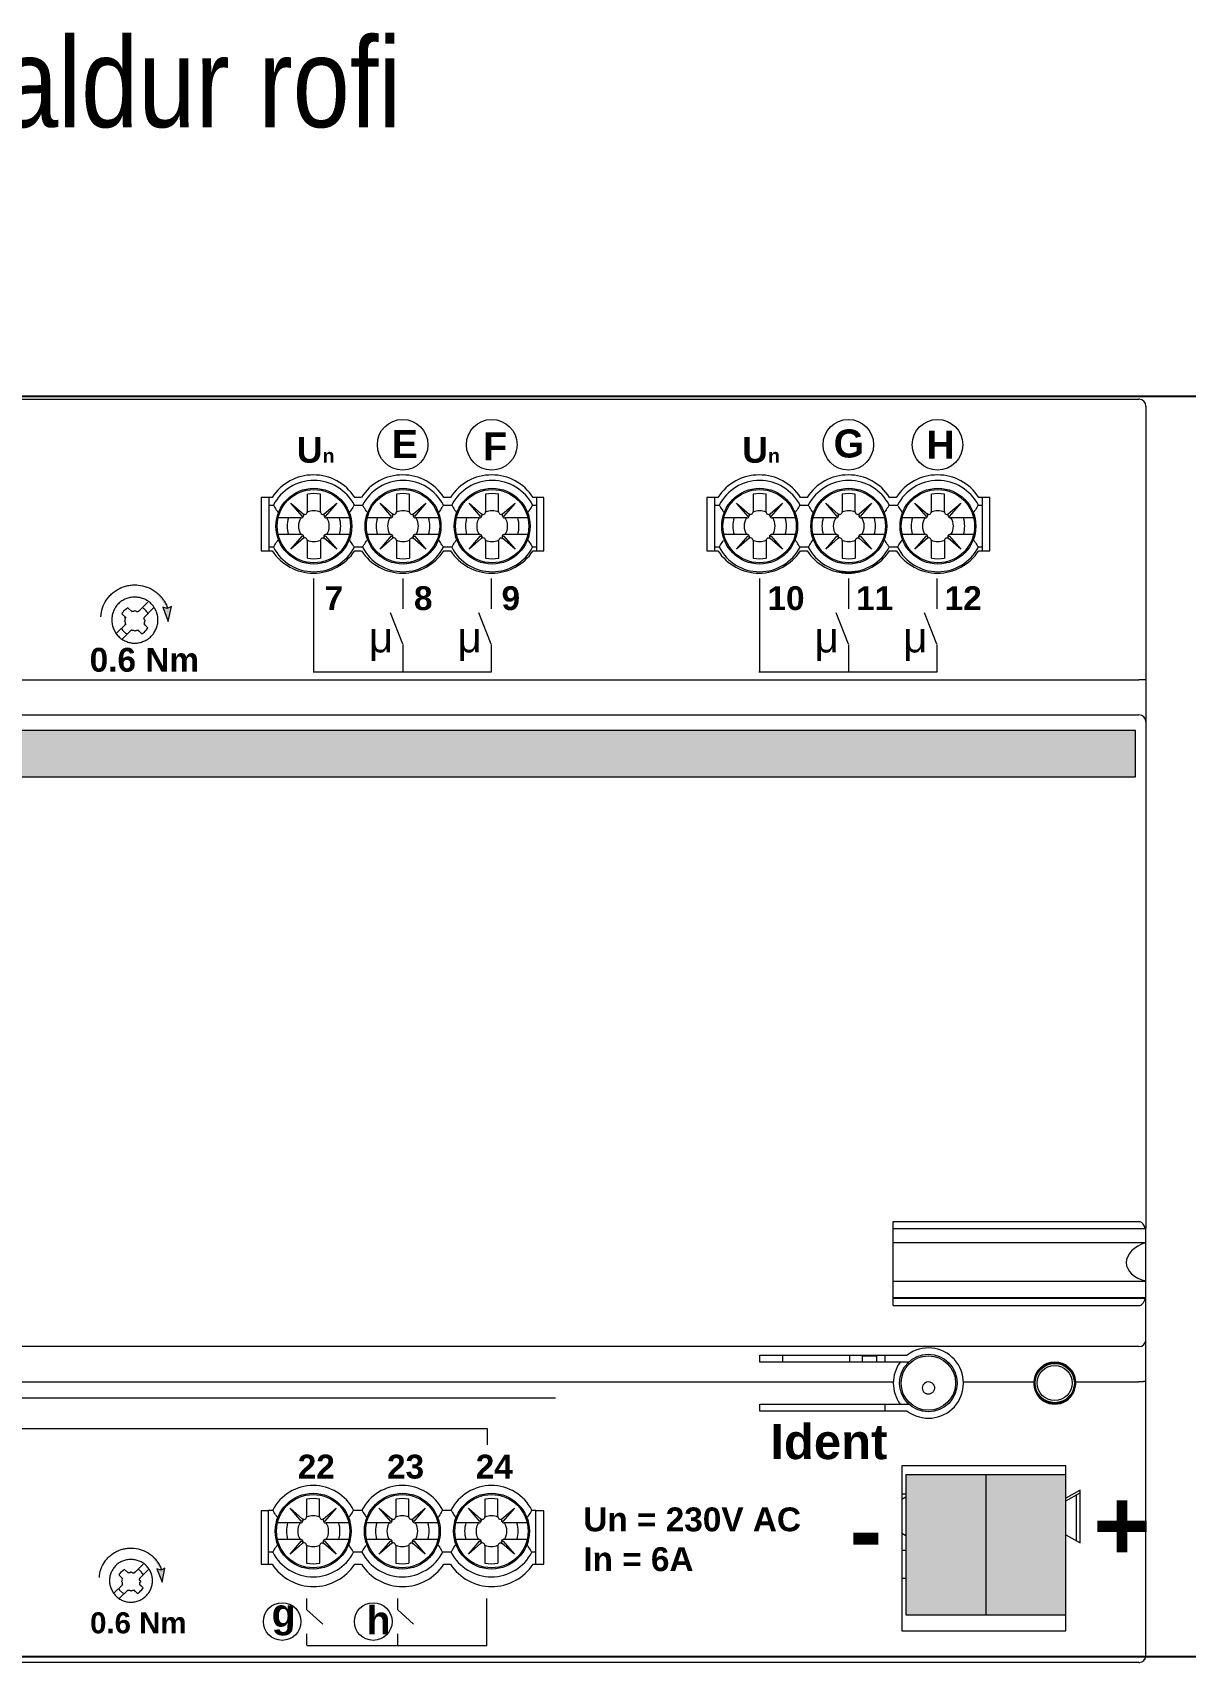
# Model space of a CAD drawing. Header units: millimetres. Extents: x -242231 to 419123, y -2399 to 525285.
# Drawn here: x -21401 to -19563, y 99491 to 102090 of the extents above; entities that cross this region are included whole.
import ezdxf

# ---------------------------------------------------------------- set-up
doc = ezdxf.new("R2010")
doc.units = ezdxf.units.MM
doc.layers.add('F-Einlinumynd', color=254, linetype='Continuous')
doc.layers.add('R-lagnir', color=7, linetype='Continuous', lineweight=25)
doc.styles.add('Greinamerkingar', font='ARIALN.TTF')
doc.styles.get("Standard").update_dxf_attribs({"font": 'arial.ttf'})

# ---------------------------------------------------------------- blocks, each defined once
blk = doc.blocks.new('ABB f@h SA-M-8.8.1 Rofaliði 6A + 8 binary')
at = {"lineweight": 0}
h = blk.add_hatch(color=256, dxfattribs=at)
h.dxf.hatch_style = 1
h.paths.add_polyline_path([(74.29, 47.58), (73.96, 47.67), (74.36, 46.65), (74.58, 47.72)])
edge = h.paths.add_edge_path()
edge.add_spline(control_points=[(73.42, 48.8), (73.52, 48.73), (73.72, 48.56), (73.98, 48.26), (74.2, 47.94), (74.28, 47.7), (74.29, 47.58)], knot_values=[0, 0, 0, 0, 0.243262, 0.510777, 0.770948, 1, 1, 1, 1], degree=3, periodic=0)
h = blk.add_hatch(color=1)
h.dxf.hatch_style = 1
h.paths.add_polyline_path([(143.25, 35.6), (143.25, 38.9), (0.75, 38.9), (0.75, 35.6)])
at = {"true_color": 0x000000}
h = blk.add_hatch(color=18, dxfattribs=at)
h.dxf.hatch_style = 1
h.paths.add_polyline_path([(132.6, -14.12), (126.9, -14.12), (126.9, -24.12), (132.6, -24.12)])
h = blk.add_hatch(color=1)
h.dxf.hatch_style = 1
h.paths.add_polyline_path([(138.3, -14.12), (132.6, -14.12), (132.6, -24.12), (138.3, -24.12)])
at = {"lineweight": 0}
h = blk.add_hatch(color=256, dxfattribs=at)
h.dxf.hatch_style = 1
h.paths.add_polyline_path([(74.12, -20.79), (73.86, -20.92), (73.55, -20.84), (73.92, -21.78)])
edge = h.paths.add_edge_path()
edge.add_spline(control_points=[(73.05, -19.78), (73.14, -19.85), (73.33, -20.01), (73.57, -20.29), (73.77, -20.59), (73.85, -20.81), (73.86, -20.92)], knot_values=[0, 0, 0, 0, 0.243269, 0.51078, 0.770947, 1, 1, 1, 1], degree=3, periodic=0)
at = {"color": 7, "linetype": 'Continuous', "lineweight": 0}
for p, q in [((0.5, 62.5), (143.5, 62.5)), ((144, 62), (144, 3.44)), ((80.98, 55.5), (80.98, 51.7)), ((81.76, 55.5), (80.98, 55.5)), ((81.55, 51.7), (81.55, 55.5)), ((81.55, 54.95), (81.84, 54.95)), ((83.91, 54.13), (83.09, 55.09)), ((83.09, 55.09), (83.98, 54.31)), ((84.26, 55.72), (84.26, 54.47)), ((85.19, 54.47), (85.19, 55.72)), ((85.47, 54.32), (86.36, 55.09)), ((86.36, 55.09), (85.54, 54.13)), ((87.61, 54.95), (88.19, 54.95)), ((88.11, 55.5), (87.64, 55.5)), ((90.26, 54.13), (89.44, 55.09)), ((89.44, 55.09), (90.33, 54.31)), ((90.61, 55.72), (90.61, 54.47)), ((91.54, 54.47), (91.54, 55.72)), ((91.82, 54.32), (92.71, 55.09)), ((92.71, 55.09), (91.89, 54.13)), ((93.96, 54.95), (94.54, 54.95)), ((94.46, 55.5), (93.99, 55.5)), ((96.61, 54.13), (95.79, 55.09)), ((95.79, 55.09), (96.68, 54.31)), ((96.96, 55.72), (96.96, 54.47)), ((97.89, 54.47), (97.89, 55.72)), ((98.17, 54.32), (99.06, 55.09)), ((99.06, 55.09), (98.24, 54.13)), ((100.31, 54.95), (100.6, 54.95)), ((101.12, 55.5), (100.34, 55.5)), ((100.6, 51.7), (100.6, 55.5)), ((101.12, 51.7), (101.12, 55.5)), ((113.51, 55.5), (112.73, 55.5)), ((112.73, 55.5), (112.73, 51.7)), ((113.3, 51.7), (113.3, 55.5)), ((113.3, 54.95), (113.59, 54.95)), ((115.66, 54.13), (114.84, 55.09)), ((114.84, 55.09), (115.73, 54.31)), ((116.01, 55.72), (116.01, 54.47)), ((116.94, 54.47), (116.94, 55.72)), ((117.22, 54.32), (118.11, 55.09)), ((118.11, 55.09), (117.29, 54.13)), ((119.36, 54.95), (119.94, 54.95)), ((119.86, 55.5), (119.39, 55.5)), ((122.01, 54.13), (121.19, 55.09)), ((121.19, 55.09), (122.08, 54.31)), ((122.36, 55.72), (122.36, 54.47)), ((123.29, 54.47), (123.29, 55.72)), ((123.57, 54.32), (124.46, 55.09)), ((124.46, 55.09), (123.64, 54.13)), ((125.71, 54.95), (126.29, 54.95)), ((126.21, 55.5), (125.74, 55.5)), ((128.36, 54.13), (127.54, 55.09)), ((127.54, 55.09), (128.43, 54.31)), ((128.71, 55.72), (128.71, 54.47)), ((129.64, 54.47), (129.64, 55.72)), ((129.92, 54.32), (130.81, 55.09)), ((130.81, 55.09), (129.99, 54.13)), ((132.06, 54.95), (132.35, 54.95)), ((132.87, 55.5), (132.09, 55.5)), ((132.35, 51.7), (132.35, 55.5)), ((132.87, 51.7), (132.87, 55.5)), ((83.83, 54.04), (82.18, 54.04)), ((84.01, 54.23), (83.91, 54.13)), ((85.54, 54.13), (85.44, 54.23)), ((87.27, 54.04), (85.62, 54.04)), ((90.18, 54.04), (88.53, 54.04)), ((90.36, 54.23), (90.26, 54.13)), ((91.89, 54.13), (91.79, 54.23)), ((93.62, 54.04), (91.97, 54.04)), ((96.53, 54.04), (94.88, 54.04)), ((96.71, 54.23), (96.61, 54.13)), ((98.24, 54.13), (98.14, 54.23)), ((99.97, 54.04), (98.32, 54.04)), ((115.58, 54.04), (113.93, 54.04)), ((115.76, 54.23), (115.66, 54.13)), ((117.29, 54.13), (117.19, 54.23)), ((119.02, 54.04), (117.37, 54.04)), ((121.93, 54.04), (120.28, 54.04)), ((122.11, 54.23), (122.01, 54.13)), ((123.64, 54.13), (123.54, 54.23)), ((125.37, 54.04), (123.72, 54.04)), ((128.28, 54.04), (126.63, 54.04)), ((128.46, 54.23), (128.36, 54.13)), ((129.99, 54.13), (129.89, 54.23)), ((131.72, 54.04), (130.07, 54.04)), ((82.18, 52.87), (83.83, 52.87)), ((83.09, 51.81), (83.91, 52.77)), ((83.98, 52.59), (83.09, 51.81)), ((83.91, 52.77), (84.01, 52.67)), ((84.26, 52.43), (84.26, 51.18)), ((85.19, 52.42), (85.19, 51.18)), ((85.44, 52.66), (85.54, 52.77)), ((86.36, 51.81), (85.46, 52.6)), ((85.54, 52.77), (86.36, 51.81)), ((85.61, 52.87), (87.27, 52.87)), ((88.53, 52.87), (90.18, 52.87)), ((89.44, 51.81), (90.26, 52.77)), ((90.33, 52.59), (89.44, 51.81)), ((90.26, 52.77), (90.36, 52.67)), ((90.61, 52.43), (90.61, 51.18)), ((91.54, 52.42), (91.54, 51.18)), ((91.79, 52.66), (91.89, 52.77)), ((92.71, 51.81), (91.81, 52.6)), ((91.89, 52.77), (92.71, 51.81)), ((91.96, 52.87), (93.62, 52.87)), ((94.88, 52.87), (96.53, 52.87)), ((95.79, 51.81), (96.61, 52.77)), ((96.68, 52.59), (95.79, 51.81)), ((96.61, 52.77), (96.71, 52.67)), ((96.96, 52.43), (96.96, 51.18)), ((97.89, 52.42), (97.89, 51.18)), ((98.14, 52.66), (98.24, 52.77)), ((99.06, 51.81), (98.16, 52.6)), ((98.24, 52.77), (99.06, 51.81)), ((98.31, 52.87), (99.97, 52.87)), ((113.93, 52.87), (115.58, 52.87)), ((114.84, 51.81), (115.66, 52.77)), ((115.73, 52.59), (114.84, 51.81)), ((115.66, 52.77), (115.76, 52.67)), ((116.01, 52.43), (116.01, 51.18)), ((116.94, 52.42), (116.94, 51.18)), ((117.19, 52.66), (117.29, 52.77)), ((118.11, 51.81), (117.21, 52.6)), ((117.29, 52.77), (118.11, 51.81)), ((117.36, 52.87), (119.02, 52.87)), ((120.28, 52.87), (121.93, 52.87)), ((121.19, 51.81), (122.01, 52.77)), ((122.08, 52.59), (121.19, 51.81)), ((122.01, 52.77), (122.11, 52.67)), ((122.36, 52.43), (122.36, 51.18)), ((123.29, 52.42), (123.29, 51.18)), ((123.54, 52.66), (123.64, 52.77)), ((124.46, 51.81), (123.56, 52.6)), ((123.64, 52.77), (124.46, 51.81)), ((123.71, 52.87), (125.37, 52.87)), ((126.63, 52.87), (128.28, 52.87)), ((127.54, 51.81), (128.36, 52.77)), ((128.43, 52.59), (127.54, 51.81)), ((128.36, 52.77), (128.46, 52.67)), ((128.71, 52.43), (128.71, 51.18)), ((129.64, 52.42), (129.64, 51.18)), ((129.89, 52.66), (129.99, 52.77)), ((130.81, 51.81), (129.91, 52.6)), ((129.99, 52.77), (130.81, 51.81)), ((130.06, 52.87), (131.72, 52.87)), ((80.98, 51.7), (81.76, 51.7)), ((81.84, 51.95), (81.55, 51.95)), ((88.19, 51.95), (87.61, 51.95)), ((87.64, 51.7), (88.11, 51.7)), ((94.54, 51.95), (93.96, 51.95)), ((93.99, 51.7), (94.46, 51.7)), ((100.6, 51.95), (100.31, 51.95)), ((100.34, 51.7), (101.12, 51.7)), ((112.73, 51.7), (113.51, 51.7)), ((113.59, 51.95), (113.3, 51.95)), ((119.94, 51.95), (119.36, 51.95)), ((119.39, 51.7), (119.86, 51.7)), ((126.29, 51.95), (125.71, 51.95)), ((125.74, 51.7), (126.21, 51.7)), ((132.35, 51.95), (132.06, 51.95)), ((132.09, 51.7), (132.87, 51.7)), ((121.98, 50.2), (123.62, 50.2)), ((84.71, 49.71), (84.71, 43.08)), ((91.06, 49.71), (91.06, 47.56)), ((97.36, 49.71), (97.36, 47.56)), ((116.46, 49.71), (116.46, 43.08)), ((122.81, 49.71), (122.81, 47.56)), ((129.11, 49.71), (129.11, 47.56)), ((71.49, 47.63), (71.35, 47.53)), ((71.78, 47.34), (71.49, 47.63)), ((72.9, 48.03), (72.21, 47.34)), ((72.57, 47.6), (72.5, 47.63)), ((73.31, 47.63), (72.62, 46.93)), ((73.96, 47.67), (74.36, 46.65)), ((74.29, 47.58), (73.96, 47.67)), ((74.58, 47.72), (74.29, 47.58)), ((74.36, 46.65), (74.58, 47.72)), ((71.35, 46.48), (70.65, 45.81)), ((71.08, 47.27), (71.06, 47.2)), ((71.35, 46.91), (71.06, 47.2)), ((71.13, 47.31), (71.08, 47.27)), ((71.18, 47.39), (71.13, 47.31)), ((71.25, 47.43), (71.18, 47.39)), ((71.35, 47.53), (71.25, 47.43)), ((71.25, 46.69), (71.27, 46.72)), ((71.25, 46.69), (71.27, 46.67)), ((71.3, 46.93), (71.27, 46.98)), ((71.27, 46.72), (71.3, 46.76)), ((71.27, 46.67), (71.3, 46.62)), ((71.3, 46.45), (71.27, 46.41)), ((71.3, 46.88), (71.3, 46.93)), ((71.32, 46.84), (71.3, 46.88)), ((71.3, 46.79), (71.32, 46.84)), ((71.3, 46.76), (71.3, 46.79)), ((71.3, 46.62), (71.3, 46.45)), ((71.75, 47.39), (71.71, 47.41)), ((71.78, 47.36), (71.75, 47.39)), ((71.87, 47.36), (71.78, 47.36)), ((71.97, 47.41), (71.87, 47.36)), ((71.99, 47.43), (71.97, 47.41)), ((71.99, 47.43), (72.02, 47.41)), ((72.02, 47.41), (72.07, 47.39)), ((72.07, 47.39), (72.09, 47.36)), ((72.09, 47.36), (72.19, 47.36)), ((72.19, 47.36), (72.23, 47.39)), ((72.23, 47.39), (72.26, 47.41)), ((72.26, 47.41), (72.3, 47.43)), ((72.62, 47.55), (72.57, 47.6)), ((72.69, 47.51), (72.62, 47.55)), ((72.9, 46.21), (72.62, 46.5)), ((72.64, 46.91), (72.66, 46.96)), ((72.64, 46.81), (72.64, 46.91)), ((72.66, 46.79), (72.64, 46.81)), ((72.69, 46.69), (72.64, 46.6)), ((72.64, 46.6), (72.64, 46.5)), ((72.64, 46.5), (72.66, 46.48)), ((72.66, 46.96), (72.69, 46.98)), ((72.69, 46.74), (72.66, 46.79)), ((72.66, 46.48), (72.66, 46.43)), ((72.78, 47.41), (72.69, 47.51)), ((72.69, 46.98), (72.71, 47.03)), ((72.71, 46.72), (72.69, 46.74)), ((72.71, 46.72), (72.69, 46.69)), ((72.83, 47.34), (72.78, 47.41)), ((72.88, 47.29), (72.83, 47.34)), ((72.9, 47.22), (72.88, 47.29)), ((91.06, 45.04), (90.18, 47.28)), ((97.36, 45.04), (96.48, 47.28)), ((122.81, 45.04), (121.93, 47.28)), ((129.11, 45.04), (128.23, 47.28)), ((71.03, 46.17), (71.06, 46.12)), ((71.06, 46.12), (71.11, 46.05)), ((71.75, 46.07), (71.08, 45.4)), ((71.11, 46.05), (71.32, 45.83)), ((71.27, 46.41), (71.25, 46.38)), ((71.32, 45.83), (71.39, 45.81)), ((71.39, 45.81), (71.44, 45.76)), ((71.73, 46.02), (71.68, 46)), ((71.9, 46.02), (71.73, 46.02)), ((71.95, 46), (71.9, 46.02)), ((71.97, 45.97), (71.95, 46)), ((71.97, 45.97), (71.99, 46)), ((71.99, 46), (72.04, 46.02)), ((72.04, 46.02), (72.07, 46.02)), ((72.07, 46.02), (72.11, 46.05)), ((72.11, 46.05), (72.16, 46.05)), ((72.16, 46.05), (72.21, 46.02)), ((72.47, 45.78), (72.19, 46.07)), ((72.21, 46.02), (72.23, 46)), ((72.23, 46), (72.28, 45.97)), ((72.47, 45.78), (72.54, 45.83)), ((72.54, 45.83), (72.59, 45.86)), ((72.59, 45.86), (72.66, 45.9)), ((72.66, 46.43), (72.71, 46.41)), ((72.66, 45.9), (72.71, 45.97)), ((72.71, 45.97), (72.81, 46.07)), ((72.81, 46.07), (72.9, 46.21)), ((91.06, 45.01), (91.06, 43.08)), ((97.36, 45.01), (97.36, 43.08)), ((122.81, 45.01), (122.81, 43.08)), ((129.11, 45.01), (129.11, 43.08)), ((84.68, 43.08), (97.37, 43.08)), ((116.43, 43.08), (129.12, 43.08)), ((0.5, 42.5), (143.5, 42.5)), ((0.5, 40), (143.5, 40)), ((143.25, 38.9), (0.75, 38.9)), ((143.25, 35.6), (143.25, 38.9)), ((0.75, 35.6), (143.25, 35.6)), ((126, 3.9), (143.5, 3.9)), ((126, -2.08), (126, 3.9)), ((126, 3.42), (143.95, 3.42)), ((126, 2.42), (144, 2.42)), ((144, -1.52), (144, 3.44)), ((126, -0.33), (144, -0.33)), ((144, -1.52), (126, -1.52)), ((126, -1.56), (143.95, -1.56)), ((126, -2.08), (143.5, -2.08)), ((144, -27), (144, -1.52)), ((143.5, -5), (0.5, -5)), ((116.5, -5.6), (127, -5.6)), ((116.5, -6.1), (116.5, -5.6)), ((118.1, -5.6), (118.1, -6.1)), ((122.9, -6.1), (122.9, -5.6)), ((123.8, -5.65), (124.8, -5.65)), ((123.8, -6.1), (123.8, -5.65)), ((124.8, -5.65), (124.8, -6.1)), ((125.4, -5.6), (125.4, -6.1)), ((127.1, -6.1), (116.5, -6.1)), ((0.5, -7.5), (126, -7.5)), ((131, -7.5), (136, -7.5)), ((139, -7.5), (143.5, -7.5)), ((61.23, -8.64), (101.95, -8.64)), ((116.5, -9.1), (127.1, -9.1)), ((116.5, -9.6), (116.5, -9.1)), ((125.4, -9.1), (125.4, -9.6)), ((127, -9.6), (116.5, -9.6)), ((97.1, -10.85), (21.08, -10.85)), ((97.1, -12.01), (97.1, -10.85)), ((138.3, -13.5), (126.6, -13.5)), ((126.6, -13.5), (126.6, -25.25)), ((138.3, -25.25), (138.3, -13.5)), ((126.9, -14.12), (138.3, -14.12)), ((126.9, -14.12), (126.9, -24.12)), ((132.6, -14.12), (132.6, -24.12)), ((84.21, -15.88), (84.21, -17.13)), ((85.14, -17.13), (85.14, -15.88)), ((90.56, -15.88), (90.56, -17.13)), ((91.49, -17.13), (91.49, -15.88)), ((96.91, -15.88), (96.91, -17.13)), ((97.84, -17.13), (97.84, -15.88)), ((126.6, -15.5), (126.9, -15.5)), ((126.9, -15.73), (126.6, -15.9)), ((139.3, -15.22), (138.3, -15.8)), ((138.3, -16), (139.3, -15.42)), ((139.05, -18.83), (139.05, -15.57)), ((139.3, -18.98), (139.3, -15.22)), ((81.5, -16.7), (80.98, -16.7)), ((80.98, -16.7), (80.98, -20.5)), ((81.5, -16.65), (81.79, -16.65)), ((81.5, -20.5), (81.5, -16.65)), ((83.86, -17.47), (83.04, -16.51)), ((83.04, -16.51), (83.93, -17.29)), ((83.96, -17.37), (83.86, -17.47)), ((85.49, -17.47), (85.39, -17.37)), ((85.42, -17.28), (86.31, -16.51)), ((86.31, -16.51), (85.49, -17.47)), ((87.56, -16.65), (88.14, -16.65)), ((90.21, -17.47), (89.39, -16.51)), ((89.39, -16.51), (90.28, -17.29)), ((90.31, -17.37), (90.21, -17.47)), ((91.84, -17.47), (91.74, -17.37)), ((91.77, -17.28), (92.66, -16.51)), ((92.66, -16.51), (91.84, -17.47)), ((93.91, -16.65), (94.49, -16.65)), ((96.56, -17.47), (95.74, -16.51)), ((95.74, -16.51), (96.63, -17.29)), ((96.66, -17.37), (96.56, -17.47)), ((98.19, -17.47), (98.09, -17.37)), ((98.12, -17.28), (99.01, -16.51)), ((99.01, -16.51), (98.19, -17.47)), ((100.26, -16.65), (100.55, -16.65)), ((100.55, -20.5), (100.55, -16.65)), ((101.12, -16.7), (100.55, -16.7)), ((101.12, -20.5), (101.12, -16.7)), ((83.78, -17.56), (82.13, -17.56)), ((87.22, -17.56), (85.57, -17.56)), ((90.13, -17.56), (88.48, -17.56)), ((93.57, -17.56), (91.92, -17.56)), ((96.48, -17.56), (94.83, -17.56)), ((99.92, -17.56), (98.27, -17.56)), ((126.6, -18.3), (126.9, -18.47)), ((138.3, -18.4), (139.3, -18.98)), ((81.79, -19.65), (81.5, -19.65)), ((82.13, -18.73), (83.78, -18.73)), ((83.04, -19.79), (83.86, -18.83)), ((83.93, -19.01), (83.04, -19.79)), ((83.86, -18.83), (83.96, -18.93)), ((84.21, -19.17), (84.21, -20.42)), ((85.14, -19.18), (85.14, -20.42)), ((85.39, -18.94), (85.49, -18.83)), ((86.31, -19.79), (85.41, -19)), ((85.49, -18.83), (86.31, -19.79)), ((85.56, -18.73), (87.22, -18.73)), ((88.14, -19.65), (87.56, -19.65)), ((88.48, -18.73), (90.13, -18.73)), ((89.39, -19.79), (90.21, -18.83)), ((90.28, -19.01), (89.39, -19.79)), ((90.21, -18.83), (90.31, -18.93)), ((90.56, -19.17), (90.56, -20.42)), ((91.49, -19.18), (91.49, -20.42)), ((91.74, -18.94), (91.84, -18.83)), ((92.66, -19.79), (91.76, -19)), ((91.84, -18.83), (92.66, -19.79)), ((91.91, -18.73), (93.57, -18.73)), ((94.49, -19.65), (93.91, -19.65)), ((94.83, -18.73), (96.48, -18.73)), ((95.74, -19.79), (96.56, -18.83)), ((96.63, -19.01), (95.74, -19.79)), ((96.56, -18.83), (96.66, -18.93)), ((96.91, -19.17), (96.91, -20.42)), ((97.84, -19.18), (97.84, -20.42)), ((98.09, -18.94), (98.19, -18.83)), ((99.01, -19.79), (98.11, -19)), ((98.19, -18.83), (99.01, -19.79)), ((98.26, -18.73), (99.92, -18.73)), ((100.55, -19.65), (100.26, -19.65)), ((126.6, -19.5), (126.9, -19.5)), ((71.25, -20.88), (71.12, -20.97)), ((71.52, -21.14), (71.25, -20.88)), ((72.57, -20.5), (71.92, -21.14)), ((72.25, -20.9), (72.19, -20.88)), ((72.3, -20.94), (72.25, -20.9)), ((72.95, -20.88), (72.3, -21.52)), ((73.86, -20.92), (73.55, -20.84)), ((73.55, -20.84), (73.92, -21.78)), ((74.12, -20.79), (73.86, -20.92)), ((73.92, -21.78), (74.12, -20.79)), ((80.98, -20.5), (81.76, -20.5)), ((87.64, -20.5), (88.11, -20.5)), ((93.99, -20.5), (94.46, -20.5)), ((100.34, -20.5), (101.12, -20.5)), ((71.12, -21.95), (70.47, -22.57)), ((70.87, -21.21), (70.85, -21.28)), ((71.12, -21.54), (70.85, -21.28)), ((70.92, -21.17), (70.87, -21.21)), ((70.96, -21.1), (70.92, -21.17)), ((71.03, -21.05), (70.96, -21.1)), ((71.12, -20.97), (71.03, -21.05)), ((71.03, -21.74), (71.05, -21.72)), ((71.03, -21.74), (71.05, -21.77)), ((71.05, -22.01), (71.03, -22.03)), ((71.07, -21.52), (71.05, -21.48)), ((71.05, -21.72), (71.07, -21.68)), ((71.05, -21.77), (71.07, -21.81)), ((71.07, -21.97), (71.05, -22.01)), ((71.07, -21.57), (71.07, -21.52)), ((71.09, -21.61), (71.07, -21.57)), ((71.07, -21.66), (71.09, -21.61)), ((71.07, -21.68), (71.07, -21.66)), ((71.07, -21.81), (71.07, -21.97)), ((71.5, -21.1), (71.45, -21.08)), ((71.52, -21.12), (71.5, -21.1)), ((71.61, -21.12), (71.52, -21.12)), ((71.7, -21.08), (71.61, -21.12)), ((71.72, -21.05), (71.7, -21.08)), ((71.72, -21.05), (71.74, -21.08)), ((71.74, -21.08), (71.79, -21.1)), ((71.79, -21.1), (71.81, -21.12)), ((71.81, -21.12), (71.9, -21.12)), ((71.9, -21.12), (71.94, -21.1)), ((71.94, -21.1), (71.96, -21.08)), ((71.96, -21.08), (72.01, -21.05)), ((72.37, -20.99), (72.3, -20.94)), ((72.57, -22.19), (72.3, -21.92)), ((72.32, -21.54), (72.34, -21.5)), ((72.32, -21.63), (72.32, -21.54)), ((72.34, -21.66), (72.32, -21.63)), ((72.37, -21.74), (72.32, -21.83)), ((72.32, -21.83), (72.32, -21.92)), ((72.32, -21.92), (72.34, -21.95)), ((72.34, -21.5), (72.37, -21.48)), ((72.37, -21.7), (72.34, -21.66)), ((72.34, -21.95), (72.34, -21.99)), ((72.34, -21.99), (72.39, -22.01)), ((72.45, -21.08), (72.37, -20.99)), ((72.37, -21.48), (72.39, -21.43)), ((72.39, -21.72), (72.37, -21.7)), ((72.39, -21.72), (72.37, -21.74)), ((72.5, -21.14), (72.45, -21.08)), ((72.54, -21.19), (72.5, -21.14)), ((72.57, -21.26), (72.54, -21.19)), ((126.6, -21.5), (126.9, -21.5)), ((70.83, -22.23), (70.85, -22.28)), ((70.85, -22.28), (70.89, -22.35)), ((71.5, -22.32), (70.87, -22.95)), ((70.89, -22.35), (71.09, -22.55)), ((71.09, -22.55), (71.16, -22.57)), ((71.16, -22.57), (71.21, -22.61)), ((71.47, -22.37), (71.43, -22.39)), ((71.63, -22.37), (71.47, -22.37)), ((71.67, -22.39), (71.63, -22.37)), ((71.7, -22.41), (71.67, -22.39)), ((71.7, -22.41), (71.72, -22.39)), ((71.72, -22.39), (71.76, -22.37)), ((71.76, -22.37), (71.79, -22.37)), ((71.79, -22.37), (71.83, -22.35)), ((71.83, -22.35), (71.87, -22.35)), ((71.87, -22.35), (71.92, -22.37)), ((72.16, -22.59), (71.9, -22.32)), ((71.92, -22.37), (71.94, -22.39)), ((71.94, -22.39), (71.99, -22.41)), ((72.16, -22.59), (72.23, -22.55)), ((72.23, -22.55), (72.28, -22.52)), ((72.28, -22.52), (72.34, -22.48)), ((72.34, -22.48), (72.39, -22.41)), ((72.39, -22.41), (72.48, -22.32)), ((72.48, -22.32), (72.57, -22.19)), ((84.24, -23.76), (84.24, -22.94)), ((90.7, -23.76), (90.7, -22.94)), ((97.05, -26.33), (97.05, -22.94)), ((85.37, -24.77), (84.24, -23.76)), ((91.83, -24.77), (90.7, -23.76)), ((126.9, -24.12), (138.3, -24.12)), ((84.24, -26.28), (84.24, -25.46)), ((90.7, -26.28), (90.7, -25.46)), ((126.6, -25.25), (138.3, -25.25)), ((97.05, -26.33), (84.24, -26.33)), ((143.5, -27.5), (0.5, -27.5))]:
    blk.add_line(p, q, dxfattribs=at)
at = {"lineweight": 0}
for centre, radius in [((91.05, 59.25), 1.8), ((97.4, 59.25), 1.8), ((122.8, 59.25), 1.8), ((129.15, 59.25), 1.8), ((84.73, 53.45), 2.7), ((84.73, 53.45), 2.61), ((91.08, 53.45), 2.7), ((91.08, 53.45), 2.61), ((97.43, 53.45), 2.7), ((97.43, 53.45), 2.61), ((116.48, 53.45), 2.7), ((116.48, 53.45), 2.61), ((122.83, 53.45), 2.7), ((122.83, 53.45), 2.61), ((129.18, 53.45), 2.7), ((129.18, 53.45), 2.61), ((84.68, -18.15), 2.7), ((84.68, -18.15), 2.61), ((91.03, -18.15), 2.7), ((91.03, -18.15), 2.61), ((97.38, -18.15), 2.7), ((97.38, -18.15), 2.61), ((82.47, -24.59), 1.34), ((88.96, -24.59), 1.34)]:
    blk.add_circle(centre, radius, dxfattribs=at)
at = {"color": 7, "linetype": 'Continuous', "lineweight": 0}
for centre, radius in [((128.5, -7.6), 2.05), ((128.5, -7.6), 1.94), ((137.5, -7.6), 1.45), ((137.5, -7.6), 1.4), ((137.5, -7.6), 1.25)]:
    blk.add_circle(centre, radius, dxfattribs=at)
for centre, radius, start, end in [((143.5, 62), 0.5, 83.3255, 90), ((143.5, 62), 0.5, 0, 90), ((143.5, 62), 0.5, 0, 6.6745), ((84.7, 53.6), 3.5, 32.8783, 147.1217), ((91.05, 53.6), 3.5, 32.8783, 147.1217), ((97.4, 53.6), 3.5, 32.8783, 147.1217), ((116.45, 53.6), 3.5, 32.8783, 147.1217), ((122.8, 53.6), 3.5, 32.8783, 147.1217), ((129.15, 53.6), 3.5, 32.8783, 147.1217), ((84.73, 53.45), 3.25, 27.4864, 152.5136), ((84.73, 53.45), 2.32, 78.463, 101.537), ((91.08, 53.45), 3.25, 27.4864, 152.5136), ((91.08, 53.45), 2.32, 78.463, 101.537), ((97.43, 53.45), 3.25, 27.4864, 152.5136), ((97.43, 53.45), 2.32, 78.463, 101.537), ((116.48, 53.45), 3.25, 27.4864, 152.5136), ((116.48, 53.45), 2.32, 78.463, 101.537), ((122.83, 53.45), 3.25, 27.4864, 152.5136), ((122.83, 53.45), 2.32, 78.463, 101.537), ((129.18, 53.45), 3.25, 27.4864, 152.5136), ((129.18, 53.45), 2.32, 78.463, 101.537), ((84.73, 53.45), 1.91, 162.1391, 197.8609), ((84.73, 53.45), 1.1, 147.8061, 212.1939), ((83.83, 54.22), 0.18, 270, 45.573), ((84.08, 54.47), 0.18, 225.573, 0), ((84.73, 53.45), 1.1, 65.0308, 114.9692), ((85.37, 54.47), 0.18, 180, 314.5613), ((85.62, 54.22), 0.18, 134.5613, 270), ((84.73, 53.45), 1.1, 0, 32.1939), ((84.73, 53.45), 1.1, 327.8061, 0), ((84.73, 53.45), 1.91, 342.1391, 17.8609), ((91.08, 53.45), 1.91, 162.1391, 197.8609), ((91.08, 53.45), 1.1, 147.8061, 212.1939), ((90.18, 54.22), 0.18, 270, 45.573), ((90.43, 54.47), 0.18, 225.573, 0), ((91.08, 53.45), 1.1, 65.0308, 114.9692), ((91.72, 54.47), 0.18, 180, 314.5613), ((91.97, 54.22), 0.18, 134.5613, 270), ((91.08, 53.45), 1.1, 0, 32.1939), ((91.08, 53.45), 1.1, 327.8061, 0), ((91.08, 53.45), 1.91, 342.1391, 17.8609), ((97.43, 53.45), 1.91, 162.1391, 197.8609), ((97.43, 53.45), 1.1, 147.8061, 212.1939), ((96.53, 54.22), 0.18, 270, 45.573), ((96.78, 54.47), 0.18, 225.573, 0), ((97.43, 53.45), 1.1, 65.0308, 114.9692), ((98.07, 54.47), 0.18, 180, 314.5613), ((98.32, 54.22), 0.18, 134.5613, 270), ((97.43, 53.45), 1.1, 0, 32.1939), ((97.43, 53.45), 1.1, 327.8061, 0), ((97.43, 53.45), 1.91, 342.1391, 17.8609), ((116.48, 53.45), 1.91, 162.1391, 197.8609), ((116.48, 53.45), 1.1, 147.8061, 212.1939), ((115.58, 54.22), 0.18, 270, 45.573), ((115.83, 54.47), 0.18, 225.573, 0), ((116.48, 53.45), 1.1, 65.0308, 114.9692), ((117.12, 54.47), 0.18, 180, 314.5613), ((117.37, 54.22), 0.18, 134.5613, 270), ((116.48, 53.45), 1.1, 0, 32.1939), ((116.48, 53.45), 1.1, 327.8061, 0), ((116.48, 53.45), 1.91, 342.1391, 17.8609), ((122.83, 53.45), 1.91, 162.1391, 197.8609), ((122.83, 53.45), 1.1, 147.8061, 212.1939), ((121.93, 54.22), 0.18, 270, 45.573), ((122.18, 54.47), 0.18, 225.573, 0), ((122.83, 53.45), 1.1, 65.0308, 114.9692), ((123.47, 54.47), 0.18, 180, 314.5613), ((123.72, 54.22), 0.18, 134.5613, 270), ((122.83, 53.45), 1.1, 0, 32.1939), ((122.83, 53.45), 1.1, 327.8061, 0), ((122.83, 53.45), 1.91, 342.1391, 17.8609), ((129.18, 53.45), 1.91, 162.1391, 197.8609), ((129.18, 53.45), 1.1, 147.8061, 212.1939), ((128.28, 54.22), 0.18, 270, 45.573), ((128.53, 54.47), 0.18, 225.573, 0), ((129.18, 53.45), 1.1, 65.0308, 114.9692), ((129.82, 54.47), 0.18, 180, 314.5613), ((130.07, 54.22), 0.18, 134.5613, 270), ((129.18, 53.45), 1.1, 0, 32.1939), ((129.18, 53.45), 1.1, 327.8061, 0), ((129.18, 53.45), 1.91, 342.1391, 17.8609), ((83.83, 52.69), 0.18, 314.427, 90), ((84.08, 52.43), 0.18, 0, 134.427), ((84.73, 53.45), 1.1, 245.0308, 294.9692), ((85.37, 52.42), 0.18, 46.9179, 180), ((85.61, 52.69), 0.18, 90, 226.9179), ((90.18, 52.69), 0.18, 314.427, 90), ((90.43, 52.43), 0.18, 0, 134.427), ((91.08, 53.45), 1.1, 245.0308, 294.9692), ((91.72, 52.42), 0.18, 46.9179, 180), ((91.96, 52.69), 0.18, 90, 226.9179), ((96.53, 52.69), 0.18, 314.427, 90), ((96.78, 52.43), 0.18, 0, 134.427), ((97.43, 53.45), 1.1, 245.0308, 294.9692), ((98.07, 52.42), 0.18, 46.9179, 180), ((98.31, 52.69), 0.18, 90, 226.9179), ((115.58, 52.69), 0.18, 314.427, 90), ((115.83, 52.43), 0.18, 0, 134.427), ((116.48, 53.45), 1.1, 245.0308, 294.9692), ((117.12, 52.42), 0.18, 46.9179, 180), ((117.36, 52.69), 0.18, 90, 226.9179), ((121.93, 52.69), 0.18, 314.427, 90), ((122.18, 52.43), 0.18, 0, 134.427), ((122.83, 53.45), 1.1, 245.0308, 294.9692), ((123.47, 52.42), 0.18, 46.9179, 180), ((123.71, 52.69), 0.18, 90, 226.9179), ((128.28, 52.69), 0.18, 314.427, 90), ((128.53, 52.43), 0.18, 0, 134.427), ((129.18, 53.45), 1.1, 245.0308, 294.9692), ((129.82, 52.42), 0.18, 46.9179, 180), ((130.06, 52.69), 0.18, 90, 226.9179), ((84.7, 53.6), 3.5, 212.8783, 327.1217), ((84.73, 53.45), 3.25, 207.4864, 332.5136), ((84.73, 53.45), 2.32, 258.463, 281.537), ((91.05, 53.6), 3.5, 212.8783, 327.1217), ((91.08, 53.45), 3.25, 207.4864, 332.5136), ((91.08, 53.45), 2.32, 258.463, 281.537), ((97.4, 53.6), 3.5, 212.8783, 327.1217), ((97.43, 53.45), 3.25, 207.4864, 332.5136), ((97.43, 53.45), 2.32, 258.463, 281.537), ((116.45, 53.6), 3.5, 212.8783, 327.1217), ((116.48, 53.45), 3.25, 207.4864, 332.5136), ((116.48, 53.45), 2.32, 258.463, 281.537), ((122.8, 53.6), 3.5, 212.8783, 327.1217), ((122.83, 53.45), 3.25, 207.4864, 332.5136), ((122.83, 53.45), 2.32, 258.463, 281.537), ((129.15, 53.6), 3.5, 212.8783, 327.1217), ((129.18, 53.45), 3.25, 207.4864, 332.5136), ((129.18, 53.45), 2.32, 258.463, 281.537), ((143.5, 39.5), 0.5, 0, 90), ((143.5, -4.5), 0.5, 270, 0), ((128.5, -7.6), 2.5, 233.1301, 126.8699), ((128.5, -7.6), 2.5, 143.1301, 216.8699), ((137.5, -7.6), 1.5, 3.8226, 176.1774), ((128.5, -7.95), 0.436, 127.0875, 231.7941), ((128.5, -7.95), 0.438, 52.8868, 127.1132), ((84.68, -18.15), 3.25, 27.4864, 152.5136), ((91.03, -18.15), 3.25, 27.4864, 152.5136), ((97.38, -18.15), 3.25, 27.4864, 152.5136), ((84.68, -18.15), 2.32, 78.463, 101.537), ((91.03, -18.15), 2.32, 78.463, 101.537), ((97.38, -18.15), 2.32, 78.463, 101.537), ((83.78, -17.38), 0.18, 270, 45.573), ((84.03, -17.13), 0.18, 225.573, 0), ((84.68, -18.15), 1.1, 65.0308, 114.9692), ((85.32, -17.13), 0.18, 180, 314.5613), ((85.57, -17.38), 0.18, 134.5613, 270), ((90.13, -17.38), 0.18, 270, 45.573), ((90.38, -17.13), 0.18, 225.573, 0), ((91.03, -18.15), 1.1, 65.0308, 114.9692), ((91.67, -17.13), 0.18, 180, 314.5613), ((91.92, -17.38), 0.18, 134.5613, 270), ((96.48, -17.38), 0.18, 270, 45.573), ((96.73, -17.13), 0.18, 225.573, 0), ((97.38, -18.15), 1.1, 65.0308, 114.9692), ((98.02, -17.13), 0.18, 180, 314.5613), ((98.27, -17.38), 0.18, 134.5613, 270), ((84.68, -18.15), 1.91, 162.1391, 197.8609), ((84.68, -18.15), 1.1, 147.8061, 212.1939), ((84.68, -18.15), 1.1, 0, 32.1939), ((84.68, -18.15), 1.1, 327.8061, 0), ((84.68, -18.15), 1.91, 342.1391, 17.8609), ((91.03, -18.15), 1.91, 162.1391, 197.8609), ((91.03, -18.15), 1.1, 147.8061, 212.1939), ((91.03, -18.15), 1.1, 0, 32.1939), ((91.03, -18.15), 1.1, 327.8061, 0), ((91.03, -18.15), 1.91, 342.1391, 17.8609), ((97.38, -18.15), 1.91, 162.1391, 197.8609), ((97.38, -18.15), 1.1, 147.8061, 212.1939), ((97.38, -18.15), 1.1, 0, 32.1939), ((97.38, -18.15), 1.1, 327.8061, 0), ((97.38, -18.15), 1.91, 342.1391, 17.8609), ((84.68, -18.15), 3.25, 207.4864, 332.5136), ((83.78, -18.91), 0.18, 314.427, 90), ((84.03, -19.17), 0.18, 0, 134.427), ((84.68, -18.15), 1.1, 245.0308, 294.9692), ((85.32, -19.18), 0.18, 46.9179, 180), ((85.56, -18.91), 0.18, 90, 226.9179), ((91.03, -18.15), 3.25, 207.4864, 332.5136), ((90.13, -18.91), 0.18, 314.427, 90), ((90.38, -19.17), 0.18, 0, 134.427), ((91.03, -18.15), 1.1, 245.0308, 294.9692), ((91.67, -19.18), 0.18, 46.9179, 180), ((91.91, -18.91), 0.18, 90, 226.9179), ((97.38, -18.15), 3.25, 207.4864, 332.5136), ((96.48, -18.91), 0.18, 314.427, 90), ((96.73, -19.17), 0.18, 0, 134.427), ((97.38, -18.15), 1.1, 245.0308, 294.9692), ((98.02, -19.18), 0.18, 46.9179, 180), ((98.26, -18.91), 0.18, 90, 226.9179), ((84.7, -18.6), 3.5, 212.8783, 327.1217), ((84.68, -18.15), 2.32, 258.463, 281.537), ((91.05, -18.6), 3.5, 212.8783, 327.1217), ((91.03, -18.15), 2.32, 258.463, 281.537), ((97.4, -18.6), 3.5, 212.8783, 327.1217), ((97.38, -18.15), 2.32, 258.463, 281.537), ((143.5, -27), 0.5, 270, 0), ((143.5, -27), 0.5, 270, 276.6745), ((143.5, -27), 0.5, 353.3255, 0)]:
    blk.add_arc(centre, radius, start, end, dxfattribs=at)
for centre, major_axis, ratio, start_param, end_param in [((144.93, 1.09), (2.33, 0.18), 0.639113, 1.933787, 4.252346), ((137.5, -7.6), (0, 1.5), 1, 1.504342, 4.778843)]:
    blk.add_ellipse(centre, major_axis=major_axis, ratio=ratio, start_param=start_param, end_param=end_param, dxfattribs=at)
for points, knots in [([(81.84, 54.95), (81.88, 54.9), (81.98, 54.73), (82.09, 54.56), (82.16, 54.45)], [0, 0, 0, 0, 0.322422, 1, 1, 1, 1]), ([(87.61, 54.95), (87.57, 54.9), (87.47, 54.73), (87.36, 54.56), (87.29, 54.45)], [0, 0, 0, 0, 0.322423, 1, 1, 1, 1]), ([(88.51, 54.45), (88.44, 54.56), (88.33, 54.73), (88.23, 54.9), (88.19, 54.95)], [0, 0, 0, 0, 0.677576, 1, 1, 1, 1]), ([(93.96, 54.95), (93.92, 54.9), (93.82, 54.73), (93.71, 54.56), (93.64, 54.45)], [0, 0, 0, 0, 0.322423, 1, 1, 1, 1]), ([(94.54, 54.95), (94.58, 54.9), (94.68, 54.73), (94.79, 54.56), (94.86, 54.45)], [0, 0, 0, 0, 0.322422, 1, 1, 1, 1]), ([(100.31, 54.95), (100.27, 54.9), (100.17, 54.73), (100.06, 54.56), (99.99, 54.45)], [0, 0, 0, 0, 0.322423, 1, 1, 1, 1]), ([(113.59, 54.95), (113.63, 54.9), (113.73, 54.73), (113.84, 54.56), (113.91, 54.45)], [0, 0, 0, 0, 0.322422, 1, 1, 1, 1]), ([(119.36, 54.95), (119.32, 54.9), (119.22, 54.73), (119.11, 54.56), (119.04, 54.45)], [0, 0, 0, 0, 0.322423, 1, 1, 1, 1]), ([(120.26, 54.45), (120.19, 54.56), (120.08, 54.73), (119.98, 54.9), (119.94, 54.95)], [0, 0, 0, 0, 0.677576, 1, 1, 1, 1]), ([(125.71, 54.95), (125.67, 54.9), (125.57, 54.73), (125.46, 54.56), (125.39, 54.45)], [0, 0, 0, 0, 0.322423, 1, 1, 1, 1]), ([(126.29, 54.95), (126.33, 54.9), (126.43, 54.73), (126.54, 54.56), (126.61, 54.45)], [0, 0, 0, 0, 0.322422, 1, 1, 1, 1]), ([(132.06, 54.95), (132.02, 54.9), (131.92, 54.73), (131.81, 54.56), (131.74, 54.45)], [0, 0, 0, 0, 0.322423, 1, 1, 1, 1]), ([(81.84, 51.95), (81.88, 52), (81.98, 52.17), (82.09, 52.34), (82.16, 52.45)], [0, 0, 0, 0, 0.322423, 1, 1, 1, 1]), ([(87.61, 51.95), (87.57, 52), (87.47, 52.17), (87.36, 52.34), (87.29, 52.45)], [0, 0, 0, 0, 0.322422, 1, 1, 1, 1]), ([(88.19, 51.95), (88.23, 52), (88.33, 52.17), (88.44, 52.34), (88.51, 52.45)], [0, 0, 0, 0, 0.322423, 1, 1, 1, 1]), ([(93.96, 51.95), (93.92, 52), (93.82, 52.17), (93.71, 52.34), (93.64, 52.45)], [0, 0, 0, 0, 0.322422, 1, 1, 1, 1]), ([(94.54, 51.95), (94.58, 52), (94.68, 52.17), (94.79, 52.34), (94.86, 52.45)], [0, 0, 0, 0, 0.322423, 1, 1, 1, 1]), ([(99.99, 52.45), (100.06, 52.34), (100.17, 52.17), (100.27, 52), (100.31, 51.95)], [0, 0, 0, 0, 0.677576, 1, 1, 1, 1]), ([(113.59, 51.95), (113.63, 52), (113.73, 52.17), (113.84, 52.34), (113.91, 52.45)], [0, 0, 0, 0, 0.322423, 1, 1, 1, 1]), ([(119.36, 51.95), (119.32, 52), (119.22, 52.17), (119.11, 52.34), (119.04, 52.45)], [0, 0, 0, 0, 0.322422, 1, 1, 1, 1]), ([(119.94, 51.95), (119.98, 52), (120.08, 52.17), (120.19, 52.34), (120.26, 52.45)], [0, 0, 0, 0, 0.322423, 1, 1, 1, 1]), ([(125.71, 51.95), (125.67, 52), (125.57, 52.17), (125.46, 52.34), (125.39, 52.45)], [0, 0, 0, 0, 0.322422, 1, 1, 1, 1]), ([(126.29, 51.95), (126.33, 52), (126.43, 52.17), (126.54, 52.34), (126.61, 52.45)], [0, 0, 0, 0, 0.322423, 1, 1, 1, 1]), ([(131.74, 52.45), (131.81, 52.34), (131.92, 52.17), (132.02, 52), (132.06, 51.95)], [0, 0, 0, 0, 0.677576, 1, 1, 1, 1]), ([(69.56, 47), (69.57, 47.21), (69.64, 47.63), (69.88, 48.12), (70.14, 48.45), (70.37, 48.68), (70.59, 48.84), (70.76, 48.94), (70.85, 48.99), (70.93, 49.03), (71, 49.06), (71.11, 49.11), (71.29, 49.17), (71.56, 49.24), (71.88, 49.27), (72.32, 49.26), (72.85, 49.13), (73.24, 48.93), (73.42, 48.8)], [0, 0, 0, 0, 0.12302, 0.245455, 0.30712, 0.369204, 0.431914, 0.463608, 0.479557, 0.495581, 0.511755, 0.527849, 0.559823, 0.623106, 0.685875, 0.748429, 0.873473, 1, 1, 1, 1]), ([(73.42, 48.8), (73.52, 48.73), (73.72, 48.56), (73.98, 48.26), (74.2, 47.94), (74.28, 47.7), (74.29, 47.58)], [0, 0, 0, 0, 0.243262, 0.510777, 0.770948, 1, 1, 1, 1]), ([(71.97, 48.4), (71.91, 48.4), (71.8, 48.39), (71.59, 48.36), (71.33, 48.28), (71.05, 48.13), (70.8, 47.93), (70.6, 47.69), (70.45, 47.41), (70.38, 47.15), (70.34, 46.94), (70.34, 46.77), (70.34, 46.6), (70.38, 46.38), (70.45, 46.13), (70.6, 45.84), (70.8, 45.6), (71.05, 45.39), (71.33, 45.24), (71.58, 45.16), (71.8, 45.12), (71.91, 45.12), (71.97, 45.12)], [0, 0, 0, 0, 0.032803, 0.064894, 0.127426, 0.188626, 0.24922, 0.309814, 0.371014, 0.433546, 0.465638, 0.498441, 0.531299, 0.563539, 0.62658, 0.688439, 0.749696, 0.810837, 0.872393, 0.935081, 0.967194, 1, 1, 1, 1]), ([(71.97, 45.12), (72.03, 45.12), (72.14, 45.12), (72.35, 45.16), (72.61, 45.24), (72.9, 45.39), (73.15, 45.6), (73.35, 45.84), (73.5, 46.13), (73.58, 46.38), (73.62, 46.6), (73.63, 46.77), (73.62, 46.94), (73.58, 47.15), (73.5, 47.41), (73.35, 47.69), (73.15, 47.93), (72.9, 48.13), (72.61, 48.28), (72.35, 48.36), (72.14, 48.39), (72.03, 48.4), (71.97, 48.4)], [0, 0, 0, 0, 0.032655, 0.064716, 0.127519, 0.189347, 0.250764, 0.312182, 0.374011, 0.436817, 0.46888, 0.501539, 0.534142, 0.566058, 0.628359, 0.689537, 0.750302, 0.811182, 0.872659, 0.935308, 0.967347, 1, 1, 1, 1]), ([(144, 42.48), (144, 42.48), (144, 42.48), (144, 42.48), (143.99, 42.49), (143.98, 42.49), (143.96, 42.49), (143.94, 42.49), (143.91, 42.49), (143.89, 42.49), (143.85, 42.49), (143.82, 42.5), (143.76, 42.5), (143.69, 42.5), (143.6, 42.5), (143.53, 42.5), (143.5, 42.5)], [0, 0, 0, 0, 0.002088, 0.006071, 0.020819, 0.044822, 0.077942, 0.119892, 0.170286, 0.228649, 0.294426, 0.366988, 0.445642, 0.61815, 0.805333, 1, 1, 1, 1]), ([(143.95, 3.42), (143.94, 3.47), (143.9, 3.58), (143.83, 3.7), (143.75, 3.79), (143.68, 3.85), (143.6, 3.89), (143.53, 3.9), (143.5, 3.9)], [0, 0, 0, 0, 0.235272, 0.476069, 0.600417, 0.728729, 0.86215, 1, 1, 1, 1]), ([(144, 3.44), (144, 3.43), (144, 3.43), (143.99, 3.43), (143.99, 3.43), (143.97, 3.42), (143.96, 3.42), (143.95, 3.42)], [0, 0, 0, 0, 0.096051, 0.178847, 0.288345, 0.589601, 1, 1, 1, 1]), ([(143.5, -2.08), (143.52, -2.08), (143.55, -2.08), (143.61, -2.06), (143.68, -2.02), (143.75, -1.96), (143.81, -1.89), (143.86, -1.81), (143.91, -1.71), (143.94, -1.62), (143.95, -1.56)], [0, 0, 0, 0, 0.065985, 0.131597, 0.260608, 0.387149, 0.511765, 0.635026, 0.757342, 1, 1, 1, 1]), ([(143.95, -1.56), (143.96, -1.56), (143.97, -1.56), (143.98, -1.56), (143.99, -1.55), (144, -1.55), (144, -1.55), (144, -1.55)], [0, 0, 0, 0, 0.411037, 0.712728, 0.822279, 0.90496, 1, 1, 1, 1]), ([(128.76, -7.6), (128.79, -7.62), (128.83, -7.66), (128.88, -7.73), (128.92, -7.81), (128.94, -7.89), (128.94, -7.98), (128.92, -8.06), (128.89, -8.14), (128.85, -8.22), (128.79, -8.28), (128.72, -8.33), (128.64, -8.36), (128.55, -8.38), (128.47, -8.39), (128.38, -8.37), (128.3, -8.34), (128.25, -8.31), (128.23, -8.29)], [0, 0, 0, 0, 0.062506, 0.124982, 0.187431, 0.249863, 0.312287, 0.374715, 0.437157, 0.499624, 0.56212, 0.624645, 0.687196, 0.749765, 0.812341, 0.874912, 0.937468, 1, 1, 1, 1]), ([(144, -7.48), (144, -7.48), (144, -7.48), (144, -7.48), (143.99, -7.49), (143.98, -7.49), (143.96, -7.49), (143.94, -7.49), (143.91, -7.49), (143.89, -7.49), (143.85, -7.49), (143.82, -7.5), (143.76, -7.5), (143.69, -7.5), (143.6, -7.5), (143.53, -7.5), (143.5, -7.5)], [0, 0, 0, 0, 0.002088, 0.006071, 0.020819, 0.044822, 0.077942, 0.119892, 0.170286, 0.228649, 0.294426, 0.366988, 0.445642, 0.61815, 0.805333, 1, 1, 1, 1]), ([(82.11, -17.15), (82.04, -17.04), (81.93, -16.87), (81.83, -16.7), (81.79, -16.65)], [0, 0, 0, 0, 0.677576, 1, 1, 1, 1]), ([(87.56, -16.65), (87.52, -16.7), (87.42, -16.87), (87.31, -17.04), (87.24, -17.15)], [0, 0, 0, 0, 0.322423, 1, 1, 1, 1]), ([(88.14, -16.65), (88.18, -16.7), (88.28, -16.87), (88.39, -17.04), (88.46, -17.15)], [0, 0, 0, 0, 0.322422, 1, 1, 1, 1]), ([(93.91, -16.65), (93.87, -16.7), (93.77, -16.87), (93.66, -17.04), (93.59, -17.15)], [0, 0, 0, 0, 0.322423, 1, 1, 1, 1]), ([(94.49, -16.65), (94.53, -16.7), (94.63, -16.87), (94.74, -17.04), (94.81, -17.15)], [0, 0, 0, 0, 0.322422, 1, 1, 1, 1]), ([(100.26, -16.65), (100.22, -16.7), (100.12, -16.87), (100.01, -17.04), (99.94, -17.15)], [0, 0, 0, 0, 0.322423, 1, 1, 1, 1]), ([(69.46, -21.46), (69.46, -21.26), (69.53, -20.87), (69.75, -20.42), (70, -20.11), (70.21, -19.89), (70.41, -19.74), (70.57, -19.65), (70.66, -19.61), (70.73, -19.57), (70.8, -19.54), (70.89, -19.5), (71.06, -19.44), (71.31, -19.38), (71.62, -19.35), (72.02, -19.36), (72.52, -19.47), (72.88, -19.67), (73.05, -19.78)], [0, 0, 0, 0, 0.123018, 0.245449, 0.307112, 0.369195, 0.431901, 0.463594, 0.479542, 0.495565, 0.511741, 0.527836, 0.559813, 0.6231, 0.685875, 0.748432, 0.873478, 1, 1, 1, 1]), ([(81.79, -19.65), (81.83, -19.6), (81.93, -19.43), (82.04, -19.26), (82.11, -19.15)], [0, 0, 0, 0, 0.322423, 1, 1, 1, 1]), ([(87.56, -19.65), (87.52, -19.6), (87.42, -19.43), (87.31, -19.26), (87.24, -19.15)], [0, 0, 0, 0, 0.322422, 1, 1, 1, 1]), ([(88.14, -19.65), (88.18, -19.6), (88.28, -19.43), (88.39, -19.26), (88.46, -19.15)], [0, 0, 0, 0, 0.322423, 1, 1, 1, 1]), ([(93.59, -19.15), (93.66, -19.26), (93.77, -19.43), (93.87, -19.6), (93.91, -19.65)], [0, 0, 0, 0, 0.677576, 1, 1, 1, 1]), ([(94.49, -19.65), (94.53, -19.6), (94.63, -19.43), (94.74, -19.26), (94.81, -19.15)], [0, 0, 0, 0, 0.322423, 1, 1, 1, 1]), ([(100.26, -19.65), (100.22, -19.6), (100.12, -19.43), (100.01, -19.26), (99.94, -19.15)], [0, 0, 0, 0, 0.322422, 1, 1, 1, 1]), ([(71.7, -20.16), (71.64, -20.16), (71.54, -20.17), (71.34, -20.2), (71.1, -20.27), (70.84, -20.41), (70.61, -20.59), (70.43, -20.82), (70.29, -21.08), (70.21, -21.32), (70.18, -21.52), (70.18, -21.67), (70.18, -21.83), (70.21, -22.03), (70.29, -22.27), (70.43, -22.54), (70.61, -22.76), (70.84, -22.95), (71.1, -23.1), (71.34, -23.17), (71.54, -23.2), (71.64, -23.21), (71.7, -23.21)], [0, 0, 0, 0, 0.032804, 0.064896, 0.127428, 0.188627, 0.24922, 0.309814, 0.371014, 0.433547, 0.46564, 0.498444, 0.531301, 0.563539, 0.626578, 0.688437, 0.749694, 0.810835, 0.872391, 0.935079, 0.967193, 1, 1, 1, 1]), ([(71.7, -23.21), (71.75, -23.21), (71.85, -23.2), (72.05, -23.17), (72.3, -23.1), (72.56, -22.95), (72.79, -22.76), (72.98, -22.54), (73.12, -22.27), (73.2, -22.03), (73.23, -21.83), (73.24, -21.67), (73.23, -21.52), (73.2, -21.32), (73.12, -21.08), (72.98, -20.82), (72.79, -20.59), (72.56, -20.41), (72.3, -20.27), (72.05, -20.2), (71.85, -20.17), (71.75, -20.16), (71.7, -20.16)], [0, 0, 0, 0, 0.032659, 0.064722, 0.127528, 0.189356, 0.250773, 0.31219, 0.374017, 0.436819, 0.46888, 0.501535, 0.534139, 0.566054, 0.628356, 0.689532, 0.750295, 0.811174, 0.872651, 0.935302, 0.967344, 1, 1, 1, 1]), ([(73.05, -19.78), (73.14, -19.85), (73.33, -20.01), (73.57, -20.29), (73.77, -20.59), (73.85, -20.81), (73.86, -20.92)], [0, 0, 0, 0, 0.243269, 0.51078, 0.770947, 1, 1, 1, 1])]:
    blk.add_open_spline(points, degree=3, knots=knots, dxfattribs=at)
at = {"attachment_point": 1}
for s, insert, char_height, width in [('{\\fArial|b1|i0|c0|p34;U\\H0.54918x;n}', (83.51, 59.79), 1.8209, 35.2184), ('{\\fArial|b1|i0|c0|p34;E}', (90.28, 60.3), 2, 4.6395), ('{\\fArial|b1|i0|c0|p34;F}', (96.79, 60.13), 2, 4.6395), ('{\\fArial|b1|i0|c0|p34;U\\H0.54918x;n}', (115.24, 59.79), 1.8209, 35.2184), ('{\\fArial|b1|i0|c0|p34;G}', (121.75, 60.34), 2, 4.6395), ('{\\fArial|b1|i0|c0|p34;H}', (128.36, 60.25), 2, 4.6395), ('{\\fArial|b1|i0|c0|p34;7}', (85.49, 49.17), 1.7, 4.6395), ('{\\fArial|b1|i0|c0|p34;8}', (91.86, 49.17), 1.7, 4.6395), ('{\\fArial|b1|i0|c0|p34;9}', (98.1, 49.17), 1.7, 4.6395), ('{\\fArial|b1|i0|c0|p34;10}', (117.04, 49.17), 1.7, 4.6395), ('{\\fArial|b1|i0|c0|p34;11}', (123.35, 49.17), 1.7, 4.6395), ('{\\fArial|b1|i0|c0|p34;12}', (129.66, 49.17), 1.7, 4.6395), ('{\\H1.08333x;μ}', (88.64, 46.62), 2, 4.6395), ('{\\H1.08333x;μ}', (94.95, 46.62), 2, 4.6395), ('{\\H1.08333x;μ}', (120.39, 46.62), 2, 4.6395), ('{\\H1.08333x;μ}', (126.7, 46.62), 2, 4.6395), ('{\\fArial|b1|i0|c0|p34;0.6 Nm}', (68.76, 44.78), 1.7, 16.6516), ('{\\fArial|b1|i0|c0|p34;Ident}', (117.24, -10.52), 2.5, 35.2184), ('{\\fArial|b1|i0|c0|p34;22}', (83.58, -12.7), 1.7, 4.6395), ('{\\fArial|b1|i0|c0|p34;23}', (89.94, -12.7), 1.7, 4.6395), ('{\\fArial|b1|i0|c0|p34;24}', (96.26, -12.7), 1.7, 4.6395), ('{\\fArial|b1|i0|c0|p34;+}', (140.25, -15.22), 5, 35.2184), ('{\\fArial|b1|i0|c0|p34;Un = 230V AC\\PIn = 6A}', (103.92, -16.46), 1.7, 35.2184), ('{\\fArial|b1|i0|c0|p34;-}', (122.88, -15.57), 5, 35.2184), ('{\\fArial|b1|i0|c0|p34;0.6 Nm}', (68.79, -23.93), 1.5, 16.6516), ('{\\fArial|b1|i0|c0|p34;g}', (81.72, -22.98), 2, 4.6395), ('{\\fArial|b1|i0|c0|p34;h}', (88.48, -23.49), 2, 4.6395)]:
    blk.add_mtext(s, dxfattribs=dict(at, insert=insert, char_height=char_height, width=width))

msp = doc.modelspace()

# ---------------------------------------------------------------- linework, layer by layer
at = {"layer": 'R-lagnir', "color": 85, "true_color": 0x58ba48}
for p, q in [((-45072.415, 101509.892), (1191.003, 101509.892)), ((-45061.188, 99500.12), (1436.288, 99500.12))]:
    msp.add_line(p, q, dxfattribs=at)

# ---------------------------------------------------------------- block references
at = {"xscale": 22.38397724011578, "yscale": 22.38397724011578, "zscale": 22.38397724011578}
msp.add_blockref('ABB f@h SA-M-8.8.1 Rofaliði 6A + 8 binary', (-22849.38, 100106.231), dxfattribs=at)

# ---------------------------------------------------------------- texts
at = {"layer": 'F-Einlinumynd', "style": 'Greinamerkingar'}
msp.add_text('8 faldur rofi', height=143.19928, dxfattribs=at).set_placement((-21634.05, 101938.902))

doc.saveas('drawing.dxf')
